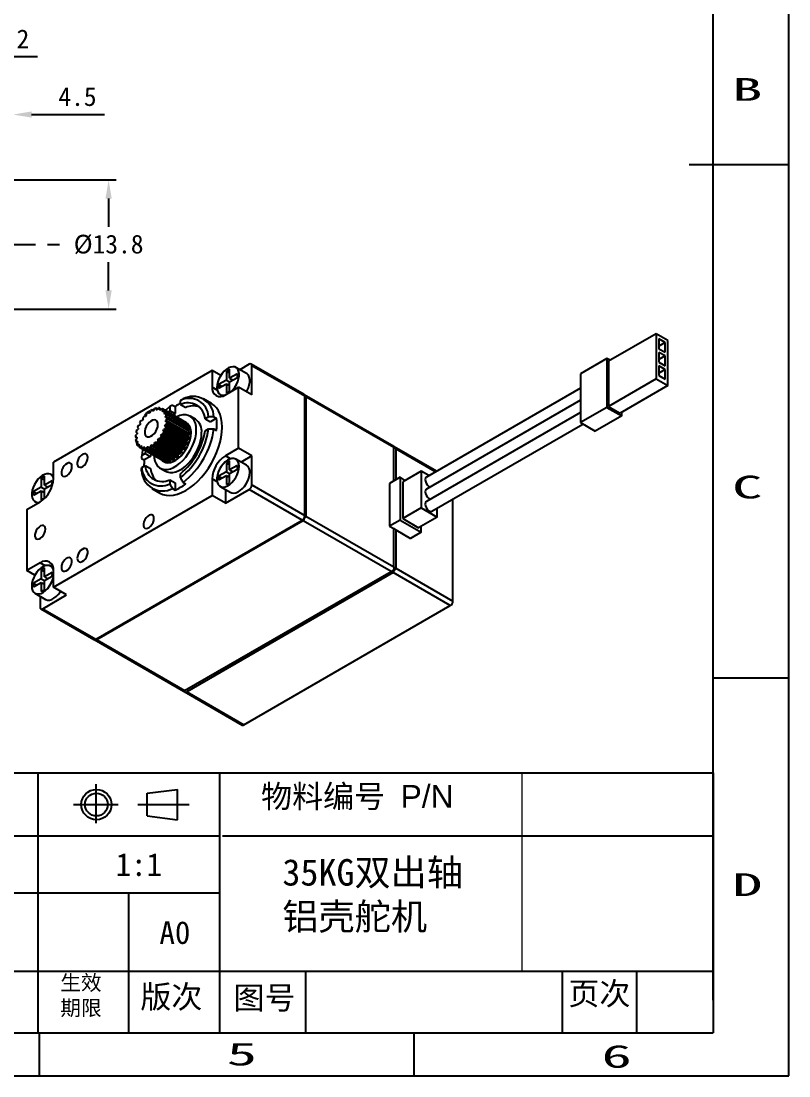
# Model space of a CAD drawing. Header units: millimetres. Extents: x 416 to 656, y 2 to 172.
# Drawn here: x 574.3 to 656.3, y 2.3 to 115 of the extents above; entities that cross this region are included whole.
import ezdxf
from ezdxf.enums import TextEntityAlignment as Align

# ---------------------------------------------------------------- set-up
doc = ezdxf.new("R2010")
doc.units = ezdxf.units.MM
doc.header["$PDSIZE"] = -1
doc.linetypes.add('ACAD_ISO04W100', pattern=[30.5, 24, -3, 0.5, -3])
doc.linetypes.add('CENTER', pattern=[10.16, 6.35, -1.27, 1.27, -1.27])
for name, color, linetype in [('中心线', 6, 'CENTER'), ('标注', 5, 'Continuous'), ('细实线', 5, 'Continuous')]:
    doc.layers.add(name, color=color, linetype=linetype)
doc.styles.add('style1', font='', dxfattribs={"height": 3.5})
doc.styles.get('style1').set_extended_font_data('FangSong_GB2312')
doc.dimstyles.new('副本 Standard', dxfattribs={"dimtxt": 2, "dimasz": 2, "dimexe": 0.8, "dimexo": 0.625, "dimgap": 0.9, "dimtad": 1, "dimtih": 1, "dimtoh": 1, "dimdsep": 46, "dimtxsty": 'Standard', "dimcen": 0.09, "dimclrd": 5, "dimclre": 5, "dimadec": 3, "dimazin": 2, "dimtfac": 1, "dimtdec": 4, "dimtofl": 0, "dimtmove": 0, "dimatfit": 3, "dimfxl": 0, "dimtolj": 1, "dimtzin": 0, "dimarcsym": 0})

# ---------------------------------------------------------------- blocks, each defined once
blk = doc.blocks.new('*D83')
at = {"layer": 'Defpoints', "color": 0}
for p in [(568.89, 111.2), (566.89, 101.12), (568.89, 97.45)]:
    blk.add_point(p, dxfattribs=at)
at = {"layer": '标注', "color": 5, "lineweight": -2}
for p, q in [((566.89, 101.75), (566.89, 112)), ((568.89, 98.07), (568.89, 112)), ((564.89, 111.2), (562.89, 111.2)), ((570.89, 111.2), (576.02, 111.2))]:
    blk.add_line(p, q, dxfattribs=at)
at = {"layer": '标注', "color": 5}
for points in [[(564.89, 111.53), (564.89, 110.86), (566.89, 111.2)], [(570.89, 111.53), (570.89, 110.86), (568.89, 111.2)]]:
    blk.add_solid(points, dxfattribs=at)
at = {"layer": '标注', "color": 0, "insert": (574.46, 113.1), "char_height": 2, "attachment_point": 5}
blk.add_mtext('\\A1;2', dxfattribs=at)
blk = doc.blocks.new('*D84')
at = {"layer": 'Defpoints', "color": 0}
for p in [(568.89, 105.01), (568.89, 95.65), (573.39, 94.12)]:
    blk.add_point(p, dxfattribs=at)
at = {"layer": '标注', "color": 5, "lineweight": -2}
for p, q in [((566.89, 105.01), (564.89, 105.01)), ((568.89, 96.28), (568.89, 105.81)), ((573.39, 94.75), (573.39, 105.81)), ((575.39, 105.01), (583.19, 105.01))]:
    blk.add_line(p, q, dxfattribs=at)
at = {"layer": '标注', "color": 5}
for points in [[(566.89, 105.34), (566.89, 104.68), (568.89, 105.01)], [(575.39, 105.34), (575.39, 104.68), (573.39, 105.01)]]:
    blk.add_solid(points, dxfattribs=at)
at = {"layer": '标注', "color": 0, "insert": (580.29, 106.91), "char_height": 2, "attachment_point": 5}
blk.add_mtext('\\A1;4.5', dxfattribs=at)
blk = doc.blocks.new('*D85')
at = {"layer": 'Defpoints', "color": 0}
for p in [(567.39, 98.02), (567.39, 84.22), (583.62, 84.22)]:
    blk.add_point(p, dxfattribs=at)
at = {"layer": '标注', "color": 5, "lineweight": -2}
for p, q in [((568.02, 98.02), (584.42, 98.02)), ((583.62, 96.02), (583.62, 93.02)), ((583.62, 86.22), (583.62, 89.22)), ((568.02, 84.22), (584.42, 84.22))]:
    blk.add_line(p, q, dxfattribs=at)
at = {"layer": '标注', "color": 5}
for points in [[(583.28, 96.02), (583.95, 96.02), (583.62, 98.02)], [(583.28, 86.22), (583.95, 86.22), (583.62, 84.22)]]:
    blk.add_solid(points, dxfattribs=at)
at = {"layer": '标注', "color": 0, "insert": (583.62, 91.12), "char_height": 2, "attachment_point": 5}
blk.add_mtext('\\A1;%%C13.8', dxfattribs=at)

msp = doc.modelspace()

# ---------------------------------------------------------------- linework, layer by layer
at = {"color": 5, "linetype": 'Continuous'}
for p, q in [((656.339, 2.274), (656.339, 172.234)), ((656.339, 99.633), (645.664, 99.633)), ((656.339, 44.764), (648.245, 44.764)), ((571.006, 34.647), (648.245, 34.647)), ((576.034, 34.647), (576.034, 6.893)), ((595.458, 34.647), (595.458, 29.428)), ((595.458, 29.791), (595.458, 20.247)), ((563.751, 27.933), (595.458, 27.933)), ((595.8, 27.933), (648.245, 27.933)), ((536.214, 21.823), (595.458, 21.823)), ((585.746, 21.823), (585.746, 6.893)), ((595.458, 20.247), (595.458, 6.893)), ((536.214, 13.464), (648.245, 13.464)), ((604.662, 13.464), (604.662, 6.893)), ((632.107, 13.464), (632.107, 6.893)), ((640.041, 13.464), (640.041, 6.893)), ((576.214, 2.274), (576.214, 6.893)), ((616.276, 2.274), (616.276, 6.893)), ((415.966, 2.274), (656.339, 2.274))]:
    msp.add_line(p, q, dxfattribs=at)
at = {"color": 7, "linetype": 'Continuous'}
for p, q in [((648.245, 10.367), (648.245, 167.614)), ((648.245, 34.647), (648.245, 6.893)), ((648.245, 34.647), (648.245, 6.893)), ((587.742, 32.483), (590.993, 32.879)), ((587.742, 32.483), (590.993, 32.879)), ((590.993, 29.65), (590.993, 32.879)), ((587.742, 30.055), (587.742, 32.483)), ((587.742, 30.055), (590.993, 29.65)), ((421.894, 6.893), (648.245, 6.893))]:
    msp.add_line(p, q, dxfattribs=at)
at = {"color": 7, "linetype": 'Continuous', "lineweight": 25}
for p, q in [((642.149, 81.591), (637.058, 78.652)), ((642.149, 81.591), (642.149, 76.757)), ((643.393, 80.873), (642.149, 81.591)), ((643.111, 80.644), (642.437, 81.033)), ((642.437, 81.033), (642.437, 79.988)), ((643.111, 80.644), (642.437, 80.255)), ((643.111, 79.599), (643.111, 80.644)), ((643.393, 76.039), (643.393, 80.873)), ((636.888, 78.946), (634.06, 77.313)), ((637.227, 78.75), (636.888, 78.946)), ((636.888, 78.946), (636.888, 73.72)), ((642.437, 79.988), (643.111, 79.599)), ((643.111, 79.207), (642.437, 79.596)), ((642.437, 79.596), (642.437, 78.55)), ((643.111, 79.207), (642.437, 78.818)), ((643.111, 78.162), (643.111, 79.207)), ((596.555, 76.824), (596.555, 77.787)), ((598.356, 77.332), (597.225, 77.985)), ((598.648, 78.326), (597.641, 77.745)), ((604.505, 75.08), (598.848, 78.346)), ((604.587, 74.897), (598.931, 78.163)), ((598.931, 75.06), (598.931, 78.163)), ((637.058, 78.652), (637.058, 73.818)), ((642.437, 78.55), (643.111, 78.162)), ((643.111, 77.77), (642.437, 78.159)), ((642.437, 78.159), (642.437, 77.113)), ((594.688, 77.673), (577.717, 67.876)), ((594.688, 77.673), (594.688, 75.877)), ((595.619, 77.136), (594.688, 77.673)), ((596.215, 77.591), (596.215, 76.628)), ((596.215, 77.591), (596.555, 77.395)), ((597.389, 77.305), (596.555, 76.824)), ((596.555, 76.432), (597.389, 76.914)), ((596.555, 76.824), (596.894, 76.628)), ((634.06, 77.313), (634.06, 72.087)), ((642.149, 76.757), (637.058, 73.818)), ((642.149, 76.757), (643.393, 76.039)), ((643.111, 77.77), (642.437, 77.381)), ((642.437, 77.113), (643.111, 76.725)), ((643.111, 76.725), (643.111, 77.77)), ((596.215, 76.628), (595.381, 76.146)), ((595.381, 75.754), (596.215, 76.236)), ((595.381, 76.146), (595.72, 75.95)), ((596.102, 75.06), (597.516, 75.877)), ((596.215, 76.628), (596.555, 76.432)), ((596.215, 76.236), (596.215, 75.273)), ((596.215, 76.236), (596.555, 76.04)), ((596.555, 75.468), (596.555, 76.432)), ((597.516, 69.344), (597.516, 75.877)), ((598.931, 75.06), (597.516, 75.877)), ((634.06, 75.785), (617.581, 66.272)), ((643.393, 76.039), (638.302, 73.1)), ((591.294, 74.023), (591.294, 74.454)), ((594.619, 74.125), (593.771, 74.615)), ((595.545, 75.075), (595.805, 74.925)), ((604.535, 75.063), (604.531, 75.061)), ((604.535, 75.063), (604.531, 75.061)), ((614.091, 69.546), (604.535, 75.063)), ((604.587, 62.159), (604.587, 74.897)), ((604.7, 74.832), (604.7, 62.094)), ((614.091, 69.411), (604.7, 74.832)), ((634.06, 74.479), (617.581, 64.966)), ((588.047, 73.179), (588.115, 73.386)), ((588.407, 73.374), (588.25, 73.465)), ((588.25, 73.465), (588.318, 73.335)), ((588.436, 73.386), (588.538, 73.589)), ((588.846, 73.524), (588.67, 73.626)), ((588.67, 73.626), (588.699, 73.46)), ((588.81, 73.473), (588.94, 73.658)), ((589.059, 73.651), (589.048, 73.46)), ((589.248, 73.542), (589.059, 73.651)), ((589.144, 73.434), (589.294, 73.59)), ((589.393, 73.54), (589.342, 73.334)), ((589.432, 73.282), (589.342, 73.334)), ((591.928, 72.076), (589.382, 73.546)), ((591.769, 72.168), (589.393, 73.54)), ((589.418, 73.272), (589.578, 73.388)), ((589.651, 73.298), (589.564, 73.091)), ((591.954, 72.017), (589.578, 73.388)), ((592.026, 71.926), (589.651, 73.298)), ((590.162, 73.37), (589.966, 73.209)), ((590.162, 73.801), (590.162, 73.37)), ((590.162, 73.37), (590.728, 73.044)), ((590.445, 73.968), (590.728, 73.804)), ((590.728, 73.804), (590.728, 73.044)), ((591.294, 74.023), (591.859, 73.697)), ((636.888, 73.72), (634.06, 72.087)), ((636.888, 73.72), (638.472, 72.806)), ((637.058, 73.818), (638.302, 73.1)), ((587.023, 71.995), (586.972, 72.142)), ((587.071, 72.307), (587.221, 72.324)), ((587.317, 72.46), (587.306, 72.64)), ((587.425, 72.784), (587.555, 72.749)), ((587.666, 72.863), (587.695, 73.063)), ((587.948, 73.108), (587.827, 73.178)), ((587.827, 73.178), (587.929, 73.093)), ((589.679, 73.024), (589.564, 73.091)), ((589.614, 72.996), (589.774, 73.066)), ((589.816, 72.941), (589.698, 72.746)), ((592.074, 71.375), (589.698, 72.746)), ((589.721, 72.624), (589.871, 72.643)), ((589.73, 72.18), (589.861, 72.146)), ((589.879, 72.492), (589.738, 72.321)), ((592.114, 70.949), (589.738, 72.321)), ((592.15, 71.694), (589.774, 73.066)), ((592.192, 71.569), (589.816, 72.941)), ((592.237, 70.775), (589.861, 72.146)), ((592.246, 71.272), (589.871, 72.643)), ((592.255, 71.12), (589.879, 72.492)), ((590.728, 73.044), (590.531, 72.883)), ((591.769, 72.168), (591.759, 72.129)), ((592.894, 72.443), (592.328, 72.769)), ((594.304, 72.715), (593.931, 72.5)), ((593.931, 72.5), (594.497, 72.174)), ((595.156, 72.554), (594.497, 72.174)), ((594.873, 72.717), (595.156, 72.554)), ((634.06, 73.172), (617.581, 63.659)), ((638.472, 72.806), (635.643, 71.173)), ((638.472, 72.806), (638.472, 73.198)), ((586.665, 70.988), (586.549, 71.055)), ((586.667, 70.996), (586.549, 71.055)), ((586.591, 71.228), (586.751, 71.343)), ((586.801, 71.497), (586.714, 71.603)), ((586.787, 71.777), (586.947, 71.845)), ((589.463, 71.187), (589.532, 71.059)), ((591.839, 69.815), (589.463, 71.187)), ((589.688, 71.432), (589.527, 71.34)), ((591.903, 69.968), (589.527, 71.34)), ((591.908, 69.687), (589.532, 71.059)), ((589.643, 71.69), (589.746, 71.607)), ((592.018, 70.319), (589.643, 71.69)), ((589.835, 71.978), (589.679, 71.842)), ((592.055, 70.471), (589.679, 71.842)), ((592.064, 70.06), (589.688, 71.432)), ((592.122, 70.235), (589.746, 71.607)), ((592.211, 70.606), (589.835, 71.978)), ((592.026, 71.926), (591.972, 71.797)), ((592.192, 71.569), (592.074, 71.375)), ((592.255, 71.12), (592.114, 70.949)), ((593.931, 71.194), (594.304, 71.409)), ((594.873, 71.411), (595.156, 71.248)), ((618.181, 62.62), (634.32, 71.937)), ((634.06, 72.087), (635.643, 71.173)), ((586.63, 70.449), (586.486, 70.533)), ((586.627, 70.525), (586.486, 70.533)), ((586.494, 70.694), (586.644, 70.848)), ((586.504, 70.209), (586.635, 70.393)), ((586.686, 70.114), (586.53, 70.069)), ((586.704, 69.968), (586.53, 70.069)), ((586.619, 69.802), (586.722, 70.004)), ((588.511, 69.901), (588.462, 69.696)), ((590.887, 68.53), (588.511, 69.901)), ((588.744, 69.942), (588.627, 70.002)), ((591.003, 68.631), (588.627, 70.002)), ((591.119, 68.57), (588.744, 69.942)), ((588.879, 70.263), (588.87, 70.072)), ((591.246, 68.701), (588.87, 70.072)), ((591.255, 68.892), (588.879, 70.263)), ((589.124, 70.381), (588.984, 70.39)), ((591.359, 69.018), (588.984, 70.39)), ((591.5, 69.009), (589.124, 70.381)), ((589.203, 70.701), (589.234, 70.536)), ((591.579, 69.329), (589.203, 70.701)), ((591.61, 69.165), (589.234, 70.536)), ((589.446, 70.888), (589.29, 70.845)), ((591.666, 69.474), (589.29, 70.845)), ((591.822, 69.517), (589.446, 70.888)), ((592.064, 70.06), (591.903, 69.968)), ((592.018, 70.319), (592.122, 70.235)), ((592.211, 70.606), (592.055, 70.471)), ((586.838, 69.787), (586.677, 69.694)), ((586.862, 69.587), (586.677, 69.694)), ((586.833, 69.5), (586.902, 69.708)), ((587.075, 69.567), (586.919, 69.43)), ((589.295, 68.058), (586.919, 69.43)), ((587.161, 69.517), (587.075, 69.567)), ((587.131, 69.322), (587.162, 69.523)), ((589.507, 67.951), (587.131, 69.322)), ((587.525, 68.802), (587.152, 68.587)), ((587.381, 69.465), (587.241, 69.293)), ((589.617, 67.922), (587.241, 69.293)), ((587.489, 69.403), (587.381, 69.465)), ((587.495, 69.279), (587.486, 69.459)), ((589.871, 67.907), (587.495, 69.279)), ((587.569, 69.069), (587.525, 68.802)), ((587.525, 68.802), (588.091, 68.475)), ((587.738, 69.489), (587.621, 69.294)), ((589.997, 67.922), (587.621, 69.294)), ((587.894, 69.399), (587.738, 69.489)), ((587.903, 69.373), (587.854, 69.522)), ((590.278, 68.001), (587.903, 69.373)), ((588.123, 69.638), (588.037, 69.431)), ((590.413, 68.059), (588.037, 69.431)), ((590.499, 68.266), (588.123, 69.638)), ((588.328, 69.599), (588.242, 69.707)), ((590.704, 68.227), (588.328, 69.599)), ((590.838, 68.325), (588.462, 69.696)), ((591.255, 68.892), (591.246, 68.701)), ((591.5, 69.009), (591.359, 69.018)), ((591.579, 69.329), (591.61, 69.165)), ((591.822, 69.517), (591.666, 69.474)), ((591.839, 69.815), (591.908, 69.687)), ((597.516, 69.344), (596.102, 68.528)), ((598.931, 68.528), (597.516, 69.344)), ((614.091, 69.546), (614.091, 69.411)), ((614.091, 69.476), (614.151, 69.511)), ((614.091, 65.851), (614.091, 69.411)), ((618.672, 66.902), (614.151, 69.511)), ((614.317, 69.28), (614.317, 65.981)), ((577.717, 66.08), (577.717, 67.876)), ((587.149, 68.258), (587.432, 68.095)), ((588.091, 68.475), (587.432, 68.095)), ((588.132, 68.729), (588.091, 68.475)), ((589.305, 68.067), (589.295, 68.058)), ((589.358, 68.017), (589.528, 67.919)), ((589.69, 68.012), (589.617, 67.922)), ((590.105, 68.102), (589.997, 67.922)), ((590.499, 68.266), (590.413, 68.059)), ((590.887, 68.53), (590.838, 68.325)), ((591.119, 68.57), (591.003, 68.631)), ((596.215, 67.793), (596.215, 66.829)), ((596.215, 67.793), (596.555, 67.597)), ((596.555, 67.025), (596.555, 67.989)), ((598.356, 67.533), (597.225, 68.186)), ((598.931, 68.528), (597.782, 67.865)), ((598.931, 65.425), (598.931, 68.528)), ((577.717, 66.387), (577.426, 66.555)), ((587.152, 67.28), (587.525, 67.495)), ((587.525, 67.495), (588.091, 67.169)), ((589.128, 67.226), (589.694, 66.9)), ((591.294, 66.195), (591.294, 66.626)), ((596.215, 66.829), (595.381, 66.348)), ((596.215, 66.829), (596.555, 66.633)), ((597.389, 67.507), (596.555, 67.025)), ((596.555, 66.633), (597.389, 67.115)), ((596.555, 67.025), (596.894, 66.829)), ((596.555, 65.67), (596.555, 66.633)), ((617.032, 66.896), (615.053, 65.753)), ((617.032, 66.896), (617.032, 62.976)), ((617.847, 66.426), (617.032, 66.896)), ((576.416, 66.162), (576.416, 65.198)), ((576.416, 66.162), (576.756, 65.966)), ((576.756, 65.394), (576.756, 66.358)), ((577.59, 65.876), (576.756, 65.394)), ((576.756, 65.002), (577.59, 65.484)), ((576.756, 65.394), (577.095, 65.198)), ((590.162, 65.972), (590.728, 65.646)), ((590.162, 65.972), (590.162, 65.542)), ((590.728, 65.646), (590.728, 64.885)), ((591.577, 65.701), (591.859, 65.538)), ((594.688, 66.078), (594.688, 64.282)), ((595.381, 65.956), (596.215, 66.437)), ((595.381, 66.348), (595.72, 66.152)), ((596.215, 66.437), (596.215, 65.474)), ((596.215, 66.437), (596.555, 66.242)), ((598.931, 65.425), (604.587, 62.159)), ((614.77, 66.243), (613.638, 65.59)), ((613.638, 65.59), (613.638, 61.017)), ((615.335, 65.916), (614.77, 66.243)), ((614.77, 66.243), (614.77, 61.67)), ((615.053, 65.753), (615.053, 61.833)), ((576.416, 65.198), (575.582, 64.717)), ((575.582, 64.325), (576.416, 64.806)), ((575.582, 64.717), (575.921, 64.521)), ((576.416, 65.198), (576.756, 65.002)), ((576.416, 64.806), (576.416, 63.843)), ((576.416, 64.806), (576.756, 64.61)), ((576.756, 64.039), (576.756, 65.002)), ((577.717, 54.485), (594.688, 64.282)), ((588.251, 65.054), (589.1, 64.564)), ((590.445, 65.048), (590.728, 64.885)), ((596.102, 63.465), (594.688, 64.282)), ((595.545, 65.276), (596.676, 64.623)), ((596.102, 64.955), (596.102, 63.465)), ((596.102, 63.465), (598.648, 64.935)), ((604.305, 61.669), (598.648, 64.935)), ((574.889, 62.814), (576.303, 63.63)), ((575.746, 63.645), (576.037, 63.477)), ((620.427, 53.016), (620.427, 63.917)), ((574.889, 62.814), (574.889, 56.282)), ((604.7, 62.094), (614.091, 56.673)), ((617.032, 62.976), (615.053, 61.833)), ((617.032, 62.976), (618.729, 61.997)), ((618.729, 61.997), (618.729, 62.937)), ((582.243, 48.933), (604.305, 61.669)), ((604.418, 61.604), (582.356, 48.868)), ((613.808, 56.183), (604.418, 61.604)), ((604.505, 61.881), (604.535, 61.863)), ((614.77, 61.67), (613.638, 61.017)), ((613.638, 61.017), (614.091, 60.756)), ((614.77, 61.67), (617.032, 60.364)), ((615.053, 61.833), (616.75, 60.854)), ((618.729, 61.997), (616.75, 60.854)), ((617.032, 60.364), (617.032, 61.017)), ((614.091, 56.673), (614.091, 60.756)), ((614.091, 60.756), (614.317, 60.625)), ((614.317, 60.625), (614.317, 56.542)), ((614.317, 60.625), (615.901, 59.711)), ((617.032, 60.364), (615.901, 59.711)), ((576.303, 57.098), (574.889, 56.282)), ((576.416, 56.363), (576.416, 55.4)), ((576.416, 56.363), (576.756, 56.167)), ((576.756, 55.596), (576.756, 56.559)), ((577.686, 56.607), (577.426, 56.757)), ((614.091, 56.673), (614.091, 56.346)), ((614.317, 56.542), (620.427, 53.016)), ((575.746, 55.787), (574.889, 56.282)), ((576.416, 55.4), (575.582, 54.918)), ((576.416, 55.4), (576.756, 55.204)), ((577.59, 56.077), (576.756, 55.596)), ((576.756, 55.204), (577.59, 55.685)), ((576.756, 55.596), (577.095, 55.4)), ((577.717, 54.485), (577.717, 56.281)), ((591.746, 43.447), (613.808, 56.183)), ((614.034, 56.052), (591.973, 43.317)), ((620.144, 52.526), (614.034, 56.052)), ((614.091, 56.346), (614.151, 56.311)), ((575.582, 54.526), (576.416, 55.008)), ((575.582, 54.918), (575.921, 54.722)), ((576.416, 55.008), (576.416, 54.044)), ((576.416, 55.008), (576.756, 54.812)), ((576.756, 54.24), (576.756, 55.204)), ((579.132, 53.669), (577.717, 54.485)), ((575.746, 53.847), (576.877, 53.194)), ((576.303, 53.525), (576.303, 52.362)), ((576.586, 52.199), (579.132, 53.669)), ((576.386, 52.179), (582.043, 48.914)), ((576.586, 52.199), (582.243, 48.933)), ((598.082, 39.79), (620.144, 52.526)), ((582.073, 48.901), (582.073, 48.896)), ((582.073, 48.896), (591.629, 43.38)), ((582.356, 48.868), (591.746, 43.447)), ((591.69, 43.345), (591.69, 43.414)), ((591.69, 43.345), (597.882, 39.77)), ((591.973, 43.317), (598.082, 39.79))]:
    msp.add_line(p, q, dxfattribs=at)
at = {"color": 8, "linetype": 'Continuous', "lineweight": 25}
for p, q in [((595.224, 75.567), (594.688, 75.877)), ((618.554, 66.834), (614.317, 69.28)), ((596.639, 68.218), (596.102, 68.528)), ((595.224, 65.769), (594.688, 66.078)), ((576.84, 56.788), (576.303, 57.098))]:
    msp.add_line(p, q, dxfattribs=at)
at = {"color": 5, "lineweight": 13}
msp.add_line((627.83, 13.464), (627.83, 34.647), dxfattribs=at)
at = {"color": 7, "linetype": 'Continuous', "lineweight": 25, "flags": 128}
for points in [[(596.747, 75.432), (596.908, 75.6), (597.112, 75.865), (597.286, 76.157), (597.424, 76.464), (597.518, 76.774), (597.567, 77.073), (597.567, 77.351), (597.518, 77.595), (597.424, 77.795), (597.286, 77.944), (597.112, 78.034), (596.908, 78.064), (596.683, 78.03), (596.445, 77.935), (596.205, 77.782), (595.972, 77.578), (595.757, 77.331), (595.566, 77.052), (595.41, 76.751), (595.293, 76.441), (595.221, 76.134), (595.197, 75.844), (595.197, 75.844)], [(598.356, 75.392), (598.418, 75.504), (598.555, 75.811), (598.65, 76.12), (598.698, 76.42), (598.698, 76.698), (598.65, 76.942), (598.555, 77.142), (598.418, 77.291), (598.356, 77.332)], [(595.197, 75.844), (595.221, 75.582), (595.293, 75.359), (595.41, 75.183), (595.566, 75.063), (595.757, 75.003), (595.972, 75.005), (596.014, 75.013)], [(589.1, 64.564), (589.426, 64.416), (589.783, 64.329), (590.166, 64.306), (590.57, 64.346), (590.991, 64.449), (591.422, 64.613), (591.859, 64.837), (592.296, 65.118), (592.728, 65.452), (593.149, 65.835), (593.553, 66.261), (593.936, 66.727), (594.293, 67.226), (594.619, 67.751), (594.911, 68.296), (595.164, 68.855), (595.376, 69.419), (595.544, 69.983), (595.665, 70.539), (595.738, 71.079), (595.763, 71.598), (595.738, 72.088), (595.665, 72.544), (595.544, 72.96), (595.376, 73.33), (595.164, 73.651), (594.911, 73.917), (594.619, 74.125), (594.619, 74.125)], [(590.162, 73.801), (589.719, 73.43), (589.666, 73.382)], [(588.89, 71.876), (588.863, 72.081), (588.787, 72.24), (588.665, 72.343), (588.508, 72.38), (588.326, 72.35), (588.134, 72.254), (587.946, 72.1), (587.775, 71.899), (587.634, 71.666), (587.534, 71.418), (587.482, 71.174), (587.482, 70.952), (587.534, 70.768), (587.634, 70.635), (587.775, 70.565), (587.946, 70.561), (588.134, 70.625), (588.326, 70.751), (588.508, 70.93), (588.665, 71.149), (588.787, 71.392), (588.863, 71.64), (588.89, 71.876)], [(592.991, 71.304), (592.966, 71.679), (592.89, 72.016), (592.767, 72.308), (592.598, 72.549), (592.387, 72.733), (592.139, 72.855), (591.859, 72.914), (591.555, 72.907), (591.232, 72.836), (590.897, 72.701), (590.87, 72.687)], [(588.47, 68.535), (588.491, 68.317), (588.566, 67.979), (588.689, 67.687), (588.859, 67.447), (589.069, 67.263), (589.317, 67.141), (589.597, 67.082), (589.901, 67.088), (590.225, 67.16), (590.559, 67.295), (590.897, 67.49), (591.232, 67.741), (591.555, 68.043), (591.859, 68.388), (592.139, 68.769), (592.387, 69.178), (592.598, 69.605), (592.767, 70.041), (592.89, 70.476), (592.966, 70.9), (592.991, 71.304)], [(589.528, 67.919), (589.719, 67.84), (589.964, 67.807), (590.231, 67.837), (590.513, 67.93), (590.8, 68.081), (591.086, 68.289), (591.361, 68.545), (591.618, 68.843), (591.849, 69.174), (592.048, 69.529), (592.21, 69.897), (592.328, 70.269), (592.401, 70.632), (592.425, 70.978)], [(589.694, 66.9), (589.883, 66.814), (590.162, 66.755), (590.467, 66.762), (590.79, 66.833), (591.125, 66.968), (591.463, 67.163), (591.797, 67.415), (592.12, 67.716), (592.425, 68.062), (592.705, 68.443), (592.952, 68.852), (593.163, 69.279), (593.332, 69.714), (593.456, 70.149), (593.531, 70.573), (593.556, 70.978)], [(581.394, 68.366), (581.369, 68.544), (581.296, 68.677), (581.181, 68.754), (581.035, 68.767), (580.871, 68.715), (580.703, 68.603), (580.546, 68.442), (580.414, 68.244), (580.319, 68.028), (580.269, 67.814), (580.269, 67.619), (580.319, 67.462), (580.414, 67.356), (580.546, 67.31), (580.703, 67.33), (580.871, 67.412), (581.035, 67.551), (581.181, 67.732), (581.296, 67.941), (581.369, 68.159), (581.394, 68.366)], [(587.271, 69.242), (587.251, 69.157), (587.152, 68.587)], [(614.151, 69.511), (614.144, 69.507), (614.121, 69.494), (614.091, 69.476)], [(579.697, 67.386), (579.672, 67.564), (579.599, 67.697), (579.484, 67.774), (579.338, 67.787), (579.174, 67.735), (579.006, 67.624), (578.849, 67.462), (578.717, 67.265), (578.622, 67.049), (578.572, 66.834), (578.572, 66.639), (578.622, 66.482), (578.717, 66.376), (578.849, 66.331), (579.006, 66.35), (579.174, 66.433), (579.338, 66.571), (579.484, 66.752), (579.599, 66.961), (579.672, 67.179), (579.697, 67.386)], [(597.573, 67.417), (597.549, 67.679), (597.477, 67.903), (597.36, 68.078), (597.203, 68.198), (597.013, 68.258), (596.798, 68.256), (596.565, 68.191), (596.325, 68.067), (596.087, 67.888), (595.862, 67.661), (595.658, 67.396), (595.484, 67.105), (595.346, 66.798), (595.251, 66.488), (595.203, 66.188), (595.203, 65.91), (595.251, 65.666), (595.346, 65.466), (595.484, 65.318), (595.658, 65.227), (595.862, 65.198), (596.087, 65.232), (596.325, 65.327), (596.565, 65.479), (596.798, 65.683), (597.013, 65.93), (597.203, 66.21), (597.36, 66.511), (597.477, 66.821), (597.549, 67.127), (597.573, 67.417)], [(577.717, 66.172), (577.678, 66.271), (577.561, 66.447), (577.404, 66.567), (577.214, 66.627), (576.999, 66.625), (576.766, 66.56), (576.526, 66.435), (576.288, 66.256), (576.063, 66.03), (575.859, 65.765), (575.685, 65.473), (575.547, 65.166), (575.452, 64.857), (575.404, 64.557), (575.404, 64.279), (575.452, 64.035), (575.547, 63.835), (575.685, 63.686), (575.859, 63.596), (576.063, 63.567), (576.224, 63.585)], [(596.676, 64.623), (596.789, 64.574), (596.993, 64.545), (597.219, 64.578), (597.456, 64.674), (597.696, 64.826), (597.929, 65.03), (598.145, 65.277), (598.335, 65.556), (598.491, 65.857), (598.608, 66.168), (598.68, 66.474), (598.704, 66.764)], [(617.581, 66.272), (617.556, 66.255), (617.482, 66.15), (617.457, 65.998), (617.482, 65.815), (617.556, 65.625), (617.669, 65.451), (617.807, 65.313), (617.955, 65.228), (618.007, 65.212)], [(617.581, 64.966), (617.556, 64.949), (617.482, 64.844), (617.457, 64.691), (617.482, 64.509), (617.556, 64.319), (617.669, 64.144), (617.807, 64.006), (617.955, 63.921), (618.007, 63.906)], [(617.581, 63.659), (617.556, 63.642), (617.482, 63.538), (617.457, 63.385), (617.482, 63.202), (617.556, 63.012), (617.669, 62.838), (617.807, 62.7), (617.955, 62.615), (618.093, 62.593), (618.181, 62.62)], [(588.465, 61.833), (588.44, 62.011), (588.367, 62.144), (588.252, 62.221), (588.106, 62.234), (587.942, 62.182), (587.774, 62.07), (587.617, 61.909), (587.485, 61.711), (587.39, 61.495), (587.34, 61.281), (587.34, 61.086), (587.39, 60.929), (587.485, 60.823), (587.617, 60.777), (587.774, 60.797), (587.942, 60.879), (588.106, 61.018), (588.252, 61.199), (588.367, 61.408), (588.44, 61.626), (588.465, 61.833)], [(576.869, 60.691), (576.844, 60.869), (576.77, 61.002), (576.656, 61.079), (576.51, 61.092), (576.345, 61.04), (576.177, 60.928), (576.02, 60.767), (575.888, 60.569), (575.793, 60.353), (575.744, 60.139), (575.744, 59.944), (575.793, 59.787), (575.888, 59.681), (576.02, 59.635), (576.177, 59.655), (576.345, 59.737), (576.51, 59.875), (576.656, 60.057), (576.77, 60.266), (576.844, 60.484), (576.869, 60.691)], [(580.263, 57.588), (580.288, 57.41), (580.361, 57.276), (580.476, 57.2), (580.622, 57.187), (580.786, 57.238), (580.954, 57.35), (581.111, 57.512), (581.243, 57.709), (581.338, 57.925), (581.388, 58.14), (581.388, 58.334), (581.338, 58.492), (581.243, 58.598), (581.111, 58.643), (580.954, 58.624), (580.786, 58.541), (580.622, 58.403), (580.476, 58.221), (580.361, 58.012), (580.288, 57.795), (580.263, 57.588)], [(578.566, 56.608), (578.591, 56.43), (578.664, 56.297), (578.779, 56.22), (578.925, 56.207), (579.089, 56.259), (579.257, 56.37), (579.414, 56.532), (579.546, 56.73), (579.641, 56.945), (579.691, 57.16), (579.691, 57.355), (579.641, 57.512), (579.546, 57.618), (579.414, 57.663), (579.257, 57.644), (579.089, 57.561), (578.925, 57.423), (578.779, 57.242), (578.664, 57.033), (578.591, 56.815), (578.566, 56.608)], [(577.715, 56.381), (577.625, 56.567), (577.487, 56.716), (577.313, 56.806), (577.109, 56.835), (576.884, 56.802), (576.646, 56.706), (576.406, 56.554), (576.173, 56.35), (575.958, 56.103), (575.767, 55.823), (575.611, 55.522), (575.494, 55.212), (575.422, 54.906), (575.398, 54.616)], [(575.398, 54.616), (575.422, 54.354), (575.494, 54.131), (575.611, 53.955), (575.767, 53.835), (575.958, 53.775), (576.173, 53.777), (576.406, 53.842), (576.646, 53.966), (576.884, 54.146), (577.109, 54.372), (577.313, 54.637), (577.487, 54.928), (577.625, 55.236), (577.717, 55.537)], [(576.877, 53.194), (576.899, 53.182), (577.089, 53.122), (577.305, 53.124), (577.537, 53.189), (577.777, 53.313), (578.015, 53.492), (578.24, 53.719), (578.444, 53.984), (578.484, 54.043)]]:
    msp.add_lwpolyline(points, dxfattribs=at)
at = {"color": 7, "linetype": 'Continuous'}
for radius in [1.619, 1.214]:
    msp.add_circle((582.314, 31.269), radius, dxfattribs=at)
at = {"color": 7, "linetype": 'Continuous', "lineweight": 25}
for centre, radius, start, end in [((597.054, 76.53), 1.353, 111.66832, 128.3263), ((598.758, 78.191), 0.175, 350.78596, 129.20329), ((596.05, 77.109), 1.353, 351.67236, 8.32764), ((595.55, 75.737), 0.873, 170.78596, 309.20329), ((596.72, 75.95), 1.353, 171.67236, 188.32764), ((592.232, 72.602), 2.076, 3.12906, 116.86019), ((592.63, 72.639), 2.244, 1.98778, 118.00147), ((595.716, 76.53), 1.353, 291.66832, 308.3263), ((604.391, 74.919), 0.197, 353.70115, 54.98667), ((588.401, 72.356), 1.027, 107.11923, 155.99812), ((589.313, 71.468), 2.262, 118.01152, 121.98311), ((589.05, 71.802), 1.699, 111.16612, 115.50531), ((589.008, 72.168), 1.496, 103.06882, 108.30013), ((588.886, 72.369), 1.107, 93.95959, 99.73552), ((588.942, 72.664), 0.994, 83.27103, 90.14165), ((588.897, 72.686), 0.788, 71.7142, 78.95532), ((588.981, 72.85), 0.803, 59.14905, 67.07118), ((588.904, 72.721), 0.754, 46.96571, 54.42807), ((588.901, 72.769), 0.918, 35.20771, 42.45629), ((594.191, 69.183), 5.775, 120.11461, 126.84751), ((592.093, 72.362), 1.843, 4.29428, 115.69497), ((592.706, 71.71), 2.16, 74.22393, 113.07574), ((590.578, 70.085), 4.151, 147.63582, 150.28515), ((590.304, 70.249), 3.716, 143.48735, 146.06243), ((590.324, 70.271), 3.836, 139.08115, 141.87372), ((589.928, 70.566), 3.224, 134.55585, 137.38664), ((589.817, 70.767), 3.126, 129.54601, 132.74665), ((589.436, 71.134), 2.472, 124.18349, 127.56302), ((588.708, 72.574), 1, 24.96167, 31.13998), ((588.207, 72.411), 1.529, 8.02079, 12.67657), ((587.466, 72.37), 2.272, 355.1888, 358.76393), ((588.524, 72.576), 1.343, 15.75797, 21.38072), ((586.967, 72.497), 2.915, 349.74684, 353.10063), ((587.826, 72.452), 2.053, 1.10144, 5.33778), ((591.344, 71.461), 0.825, 42.3594, 59.03439), ((591.983, 71.148), 1.583, 353.81962, 54.8682), ((590.006, 71.901), 5.191, 352.77102, 7.22898), ((589.805, 70.358), 3.329, 164.85837, 167.92754), ((590.404, 70.166), 3.959, 155.98673, 158.72099), ((589.986, 70.361), 3.381, 160.37126, 163.114), ((590.352, 70.214), 3.776, 151.84999, 154.39803), ((585.816, 72.835), 4.119, 331.79237, 334.45565), ((586.146, 72.66), 3.63, 336.04588, 338.66183), ((586.695, 72.484), 3.052, 344.92478, 347.86114), ((586.215, 72.674), 3.688, 340.30924, 343.17602), ((586.218, 72.602), 8.174, 308.39086, 351.60914), ((586.633, 72.362), 7.391, 309.09329, 350.90671), ((586.153, 72.639), 8.806, 308.01737, 351.98263), ((591.252, 71.109), 1.181, 353.62949, 55.05833), ((591.131, 71.3), 1.093, 21.1414, 34.96024), ((590.586, 71.122), 1.668, 5.13833, 15.55904), ((589.779, 71.078), 2.476, 352.97454, 0.97819), ((588.964, 70.483), 2.478, 175.10795, 178.84478), ((588.156, 70.438), 1.668, 187.91551, 192.78185), ((588.509, 70.565), 1.882, 181.19309, 185.24612), ((589.297, 70.524), 2.672, 169.8194, 173.02807), ((587.87, 70.451), 1.231, 195.87959, 201.2591), ((586.684, 72.109), 2.866, 309.61526, 312.6774), ((586.279, 72.451), 3.517, 314.49183, 317.45066), ((586.22, 72.564), 3.516, 319.14157, 321.8133), ((585.868, 72.796), 4.054, 323.42912, 326.12066), ((585.987, 72.735), 3.805, 327.69314, 330.22783), ((588.522, 71.289), 3.63, 336.04588, 338.66183), ((588.341, 71.395), 3.955, 334.42574, 340.28198), ((589.071, 71.112), 3.052, 344.92478, 347.86114), ((589.875, 70.997), 2.239, 356.19163, 358.77871), ((588.939, 71.202), 3.326, 343.10611, 349.67981), ((587.61, 70.26), 1.091, 204.82202, 211.27963), ((587.396, 70.1), 0.822, 226.79712, 234.59666), ((587.524, 70.274), 0.841, 215.36442, 222.29958), ((587.451, 70.2), 0.736, 239.32028, 246.89995), ((587.403, 70.138), 0.86, 251.55059, 259.11892), ((587.486, 70.37), 0.911, 263.41959, 269.99309), ((587.415, 70.483), 1.207, 273.82901, 279.8661), ((587.425, 70.825), 1.372, 283.18198, 288.18696), ((587.236, 71.103), 1.854, 291.068, 295.60343), ((587.146, 71.467), 2.074, 298.09745, 301.89718), ((586.816, 71.831), 2.697, 304.10707, 307.63945), ((588.421, 71.29), 3.832, 317.48685, 323.46802), ((588.595, 71.192), 3.516, 319.14157, 321.8133), ((588.363, 71.363), 3.805, 327.69314, 330.22783), ((588.167, 71.476), 4.147, 326.12334, 331.79763), ((593.102, 67.41), 5.711, 173.11259, 179.92209), ((589.761, 68.715), 0.806, 234.64243, 251.5778), ((589.801, 68.901), 0.996, 259.35685, 274.05582), ((589.735, 69.396), 1.497, 280.08399, 291.28496), ((589.431, 70.095), 2.26, 295.74418, 304.25044), ((589.546, 70.053), 2.024, 298.07329, 300.3256), ((588.927, 70.795), 3.123, 307.71867, 314.57399), ((589.06, 70.738), 2.866, 309.61526, 312.6774), ((597.758, 65.939), 3.074, 122.60548, 177.39452), ((597.054, 66.732), 1.353, 111.66832, 128.3263), ((589.392, 67.03), 2.244, 181.98778, 298.00147), ((589.225, 67.394), 2.076, 183.12906, 296.86019), ((589.363, 67.634), 1.843, 184.29428, 295.69497), ((590.235, 67.429), 2.16, 186.91914, 225.77912), ((596.05, 67.311), 1.353, 351.67236, 8.32764), ((597.868, 66.849), 0.841, 354.20154, 54.48628), ((574.647, 66.22), 3.074, 302.60548, 357.39452), ((577.255, 65.1), 1.353, 111.66832, 128.3263), ((576.251, 65.68), 1.353, 351.67236, 8.32764), ((588.72, 69.671), 5.19, 292.76716, 307.22746), ((596.72, 66.152), 1.353, 171.67236, 188.32764), ((595.716, 66.731), 1.353, 291.66832, 308.3263), ((598.316, 65.453), 0.615, 302.60548, 357.39452), ((576.921, 64.521), 1.353, 171.67236, 188.32764), ((575.917, 65.1), 1.353, 291.66832, 308.3263), ((603.973, 62.187), 0.615, 302.60548, 357.39452), ((576.855, 56.421), 0.873, 350.78596, 129.20329), ((577.255, 55.302), 1.353, 111.66832, 128.3263), ((576.251, 55.881), 1.353, 351.67236, 8.32764), ((576.921, 54.722), 1.353, 171.67236, 188.32764), ((575.917, 55.302), 1.353, 291.66832, 308.3263), ((619.812, 53.043), 0.615, 302.60548, 357.39452), ((576.476, 52.334), 0.175, 170.78596, 309.20329), ((582.126, 49.097), 0.201, 245.69288, 305.61758), ((597.965, 39.953), 0.201, 245.69288, 305.61758)]:
    msp.add_arc(centre, radius, start, end, dxfattribs=at)
for centre, major_axis, ratio, start_param, end_param in [((604.135, 74.832), (0.566, 0), 0.5773815, 0, 0.7853982), ((613.751, 69.28), (0.566, 0), 0.5773815, 0, 0.7853982), ((604.135, 62.094), (0.566, 0), 0.5773815, 5.4977871, 6.2831853), ((604.135, 62.094), (-0.283, 0.49), 0.5773346, 3.141552, 3.9269502), ((613.751, 56.542), (0.566, 0), 0.5773815, 5.4977871, 6.2831853), ((614.091, 56.346), (0.4, 0.231), 0.0000704, 3.9269502, 4.7123483), ((613.751, 56.542), (-0.283, 0.49), 0.5773346, 3.141552, 3.9269502), ((582.073, 49.358), (-0.283, 0.49), 0.5773346, 2.3561539, 3.141552), ((592.029, 43.61), (0.4, 0.231), 0.0000704, 3.141552, 3.9269502), ((591.69, 43.806), (-0.283, 0.49), 0.5773346, 2.3561539, 3.141552)]:
    msp.add_ellipse(centre, major_axis=major_axis, ratio=ratio, start_param=start_param, end_param=end_param, dxfattribs=at)
for points in [[(591.294, 74.454), (591.388, 74.51), (591.482, 74.565), (591.577, 74.621)], [(590.445, 73.968), (590.351, 73.912), (590.257, 73.856), (590.162, 73.801)], [(594.873, 72.717), (594.683, 72.717), (594.494, 72.716), (594.304, 72.715)], [(594.304, 71.409), (594.494, 71.41), (594.683, 71.41), (594.873, 71.411)], [(587.152, 68.587), (587.151, 68.477), (587.15, 68.368), (587.149, 68.258)], [(587.149, 66.952), (587.15, 67.061), (587.151, 67.171), (587.152, 67.28)], [(590.162, 65.542), (590.257, 65.377), (590.351, 65.213), (590.445, 65.048)], [(591.577, 65.701), (591.482, 65.866), (591.388, 66.03), (591.294, 66.195)]]:
    msp.add_open_spline(points, degree=3, dxfattribs=at)
at = {"layer": '中心线'}
msp.add_line((518.666, 91.124), (578.954, 91.124), dxfattribs=at)
at = {"layer": '中心线', "color": 6, "linetype": 'ACAD_ISO04W100'}
for p, q in [((582.261, 33.457), (582.261, 29.27)), ((579.862, 31.269), (584.635, 31.269)), ((579.862, 31.269), (584.635, 31.269)), ((586.744, 31.269), (592.226, 31.269))]:
    msp.add_line(p, q, dxfattribs=at)

# ---------------------------------------------------------------- texts
at = {"color": 5, "linetype": 'Continuous', "width": 1.99836}
for s, p, p2 in [('B', (650.268, 106.476), (653.506, 106.476)), ('C', (650.268, 63.985), (653.506, 63.985)), ('D', (650.268, 21.495), (653.506, 21.495)), ('5', (596.245, 3.391), (599.483, 3.391)), ('6', (636.307, 3.145), (639.545, 3.145))]:
    msp.add_text(s, height=2.43, dxfattribs=at).set_placement(p, p2, align=Align.FIT)
at = {"color": 0, "lineweight": 13, "attachment_point": 1, "style": 'style1'}
for s, insert, char_height, width in [('{\\fSimSun|b0|i0|c134|p54;物料编号 \\fArial Unicode MS|b0|i0|c0|p34;P/N}', (599.918, 33.361), 2.43, 22.47382), ('{\\fSimSun|b0|i0|c134|p2;\\H0.8x;生效\\P期限}', (578.452, 13.049), 2.025, 12.97507), ('{\\fSimSun|b0|i0|c134|p2;\\H1.2x; 页次}', (631.111, 12.291), 2.025, 12.97507), ('{\\H1.2x;版次}', (587.012, 11.951), 2.025, 12.97507), ('{\\fSimSun|b0|i0|c134|p2;图号}', (596.974, 11.832), 2.43, 12.97507)]:
    msp.add_mtext(s, dxfattribs=dict(at, insert=insert, char_height=char_height, width=width))
at = {"layer": '标注', "color": 0, "lineweight": 13, "char_height": 2.43, "attachment_point": 1}
for s, insert, width in [('{\\fSimSun|b0|i0|c134|p2;1:1}', (584.364, 26.075), 14.91289), ('{\\fSimSun|b0|i0|c134|p2;A0}', (589.052, 18.809), 10.7352)]:
    msp.add_mtext(s, dxfattribs=dict(at, insert=insert, width=width))
at = {"layer": '细实线', "color": 3, "lineweight": 13, "insert": (602.191, 30.17), "char_height": 2.835, "width": 32.03133, "attachment_point": 1}
msp.add_mtext('{\\C0;\\P\\fSimSun|b0|i0|c134|p2;35KG双出轴\\P铝壳舵机}', dxfattribs=at)

# ---------------------------------------------------------------- dimensions: what is measured, and where the dimension line sits
at = {"layer": '标注', "color": 0}
dim = msp.add_linear_dim(base=(568.89, 111.198), p1=(566.89, 101.124), p2=(568.89, 97.445), dimstyle='副本 Standard', dxfattribs=at)
dim.commit()
dim.dimension.update_dxf_attribs({"geometry": '*D83', "text_midpoint": (574.457, 113.098)})
dim = msp.add_linear_dim(base=(568.89, 105.01), p1=(573.39, 94.123), p2=(568.89, 95.654), dimstyle='副本 Standard', dxfattribs=at)
dim.commit()
dim.dimension.update_dxf_attribs({"geometry": '*D84', "text_midpoint": (580.29, 105.01), "dimtype": 160})
dim = msp.add_linear_dim(base=(583.615, 84.224), p1=(567.39, 98.024), p2=(567.39, 84.224), angle=90, text='%%C<>', dimstyle='副本 Standard', dxfattribs=at)
dim.commit()
dim.dimension.update_dxf_attribs({"geometry": '*D85', "text_midpoint": (583.615, 91.124), "dimtype": 160})

doc.saveas('drawing.dxf')
